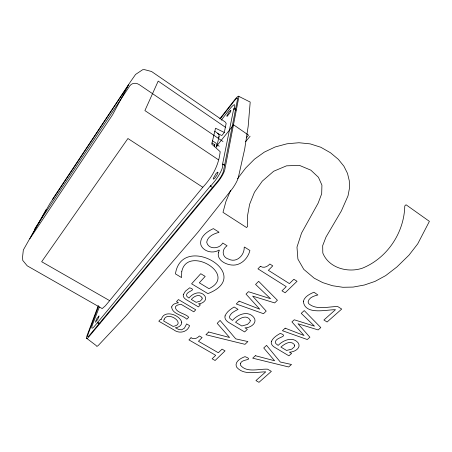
<?xml version="1.0" encoding="UTF-8"?>
<svg xmlns="http://www.w3.org/2000/svg" width="452" height="452" viewBox="0 0 452 452"><rect width="100%" height="100%" fill="white"/><g stroke="black" fill="none" stroke-linecap="round" stroke-linejoin="round"><path stroke-width="0.68" d="M217.463 133.447L221.842 135.543L224.299 132.453L226.169 123.345L225.158 121.961L151.55 71.501L144.589 69.67L142.685 69.71L135.572 74.444L130.662 81.473L52.455 199.422M224.7 165.212L223.09 164.138L222.457 167.313A12.091 2.509 -56.8 0 1 214.282 181.732L210.57 186.213L212.739 187.631M223.09 164.138L222.401 164.974L233.69 108.938L234.294 108.169L234.757 105.841A10.396 1.802 -56.1 0 0 229.712 109.13L221.282 120.198M46.251 209.395L23.329 250.012L22.6 256.73L22.741 260.38L27.205 265.816L102.197 308.586L105.389 305.789L109.666 300.653L202.801 187.264C212.118 177.404 218.762 165.319 220.186 151.702L211.739 144.086L215.542 128.227L224.299 132.453M210.57 186.213L210.705 185.591L94.666 326.016A10.339 1.751 -59.6 0 1 92.383 324.988L99.372 306.948M216.887 146.154L219.05 136.549M214.858 144.131L214.384 146.188L214.497 144.742L212.022 142.917M98.31 305.592L86.97 335.779A8.882 1.509 -59.8 0 0 88.829 336.842L217.751 182.116A10.492 2.226 -56.8 0 0 224.825 169.607L238.842 97.073A8.774 1.503 -56 0 0 234.52 99.994L219.791 118.859M98.604 306.134L87.999 334.44A6.989 1.186 -59.8 0 0 89.485 335.265L217.824 181.082A8.255 1.751 -56.8 0 0 223.435 171.161L237.628 98.711A6.904 1.181 -56 0 0 234.198 101.016L220.288 118.819M230.582 190.467L225.915 201.53L222.989 212.35L246.555 227.554L247.634 226.373L247.481 215.983L249.634 204.259L254.442 192.258L262.29 181.145L273.669 171.251L286.506 165.833L299.382 165.359L310.846 170.167L318.445 177.286L321.926 185.162L321.683 193.795L318.135 203.18L301.535 233.091L296.981 247.114L297.902 259.098L303.789 269.369L314.23 278.206L322.773 282.63L332.519 285.726L342.848 287.28L353.136 287.082L364.318 285.026L375.007 281.398L385.686 275.607L396.884 266.979L408.97 255.177L417.71 243.877L429.4 221.361L406.037 204.756L404.772 205.948C404.218 232.582 387.291 258.115 362.487 268.138C348.063 273.155 328.785 268.081 322.807 253.001L322.688 245.639L326.005 237.046L341.373 210.926L348.023 195.84L349.43 188.411L349.3 180.823L347.515 173.421L343.927 166.229L338.322 159.319L330.497 152.776L320.767 147.239L310.225 143.883L298.941 142.736L286.986 143.792L275.183 146.962L264.33 152.115L254.465 159.189L245.611 168.099L237.537 178.726M216.158 146.702L233.639 124.854L248.521 135.131L246.278 137.854M245.605 141.657L250.103 136.221M238.503 96.191L249.662 101.802A10.283 1.932 -55.8 0 1 250.137 102.875L248.182 126.266L244.707 149.007L238.532 176.585A12.3 2.87 -56.7 0 1 230.294 191.309L197.75 232.464L126.633 315.259L99.344 344.322A10.413 1.944 -60 0 1 96.366 345.701L86.4 338.102M97.564 322.135L99.932 323.457M97.31 322.824L99.09 323.818M109.666 300.653L41.669 261.725L127.922 138.521L202.801 187.264M218.457 159.788L144.9 110.587L158.189 81.106L225.412 127.255M212.525 140.804L215.446 142.781A3.559 3.164 14.8 0 1 216.338 147.262M217.48 145.052L219.22 146.228M223.005 141.516L139.182 84.603A7.051 6.232 34.3 0 0 129.82 85.84L35.199 228.102A6.079 4.571 25.6 0 0 34.629 230.424M214.807 131.295L217.649 133.233A3.469 3.119 15.2 0 1 218.514 137.645M234.294 108.169L235.978 109.344M233.69 108.938L235.938 110.503M181.744 322.174C181.97 325.542 178.331 327.581 175.365 327.751L178.834 329.548L181.653 329.807L184.393 328.163L186.631 323.92L189.597 325.649C187.41 332.327 179.145 334.028 173.856 329.881L158.799 321.208L160.488 319.344L161.33 319.649C163.415 309.383 179.444 314.372 181.744 322.174M218.35 252.809C217.011 260.166 225.458 264.403 231.593 265.013C240.475 266.104 247.95 258.663 249.922 250.487L244.481 247.029L244.216 247.312C244.532 255.16 236.611 263.217 228.752 259.16C221.926 257.38 221.378 249.447 227.09 245.769L222.763 243.035C219.457 249.176 208.315 249.815 206.7 242.21C207.575 236.475 213.728 233.718 218.774 232.424L218.994 232.175L213.395 228.622C207.202 231.379 199.038 237.227 200.897 245.024C203.66 251.792 213.056 253.917 219 250.069L219.361 250.301L218.35 252.809M303.337 301.298C304.863 315.479 326.406 309.592 335.469 309.693L323.903 320.005L327.09 321.999L341.695 309.061L337.757 306.563C328.338 306.45 316.666 310.467 308.739 303.693L308.078 301.987C308.801 297.495 314.004 295.896 317.863 294.97L313.954 292.212C309.716 294.043 304.682 296.467 303.337 301.298M183.286 294.659C182.8 297.009 184.778 298.834 186.625 299.891L198.451 306.908L200.389 304.851L198.552 303.761C202.569 303.902 208.106 299.676 204.643 295.648C200.242 290.291 192.558 293.342 188.992 298.071L186.975 296.523L186.574 295.314C186.151 290.947 197.682 290.45 189.699 287.805L185.365 291.212L183.286 294.659M171.647 306.953C172.105 314.18 182.761 314.965 186.845 319.231L188.733 317.231C185.704 313.428 175.342 312.767 175.393 306.931A5.955 4.463 12.1 0 1 177.975 304.953L180.953 304.247L193.812 311.835L195.739 309.789L178.444 299.563L176.551 301.648L178.478 302.789C175.794 303.072 172.489 304.038 171.647 306.953M181.738 271.759L181.551 277.568L175.432 273.884C181.953 231.577 255.849 274.805 207.909 293.614L191.603 283.799L200.756 273.697L205.18 276.392L199.304 282.822L208.977 288.675C238.419 274.477 186.891 244.464 181.738 271.759M225.034 315.931C224.22 318.965 226.802 321.406 229.204 322.762L244.639 331.943L247.385 329.288L244.99 327.858C250.182 328.022 258.132 322.931 253.764 317.332C247.843 310.151 237.566 314.456 232.503 320.411L229.882 318.383L229.418 316.801C230.56 312.863 234.814 311.185 238.057 309.371L234.113 306.993C230.503 309.202 226.633 311.852 225.034 315.931M99.005 316.038L97.773 319.389L95.372 322.293L96.609 318.942L99.005 316.038M202.174 298.043L202.044 299.128L200.242 301.117L196.14 302.326L191.332 299.461C193.755 296.32 199.829 293.128 202.174 298.043M271.398 341.362C270.494 344.051 272.81 346.311 274.957 347.509L288.907 355.82L291.585 353.447L289.421 352.153C294.071 352.266 301.851 348.085 298.071 342.746C292.563 336.135 283.088 340.283 278.144 345.413L275.799 343.582L275.438 342.164C275.375 337 289.935 336.763 280.268 333.395C276.833 335.356 273.127 337.655 271.398 341.362M240.588 363.487L240.34 364.95C246.289 373.194 258.973 368.702 267.601 369.188L271.353 371.374L258.979 382.33L255.945 380.584L265.742 371.849C256.295 371.894 243.249 375.64 236.441 366.866C234.345 361.555 240.978 358.108 245.012 356.645C255.024 360.577 241.374 358.696 240.588 363.487M250.255 320.445L250.012 321.858L247.447 324.44L241.843 325.982L235.554 322.231C238.978 318.338 247.159 313.869 250.255 320.445M294.664 345.52L294.371 346.786L291.868 349.091L286.574 350.453L280.901 347.063C284.353 344.164 290.099 339.983 294.145 344.322L294.664 345.52M164.183 319.208L163.675 321.005L173.014 326.395C187.06 324.259 168.195 310.558 164.183 319.208M217.966 172.754L216.954 175.088L215.124 177.766L213.564 179.19L213.191 178.546L216.016 173.574L217.576 172.133L217.966 172.754M230.876 110.78L230.04 112.633L227.107 116.362L226.734 116.051L229.119 111.91L230.492 110.491L230.876 110.78M128.521 85.032L112.678 114.616L29.798 238.848L49.782 203.745L128.521 85.032M191.015 337.78L188.942 339.91L215.7 355.306L212.124 358.792L215.101 360.498L225.056 350.871L222.051 349.13L218.327 352.752L198.451 341.277L202.106 337.559L199.36 335.966C197.298 338.367 193.874 339.638 191.015 337.78M260.42 266.29L257.939 268.844L286.263 286.658L281.98 290.828L285.133 292.8L297.049 281.28L293.868 279.263L289.41 283.602L268.369 270.319L272.759 265.861L269.85 264.013C267.522 266.663 263.697 268.556 260.42 266.29M208.654 331.988L205.948 334.729L244.99 344.328L247.899 341.559L235.746 338.864L220.073 320.417L217.186 323.344L229.576 337.503L208.654 331.988M239.097 301.134L236.272 303.998L263.505 313.705L266.183 311.117L252.645 296.105L274.669 302.908L277.409 300.264L258.651 281.319L255.572 284.444L270.522 298.693L248.408 291.704L246.035 294.111L259.77 309.196L239.097 301.134M255.363 355.713L252.708 358.165L288.664 366.967L291.506 364.487L280.296 362.007L266.567 345.368L263.736 347.978L274.607 360.758L255.363 355.713M285.178 328.175L282.421 330.723L307.292 339.537L309.897 337.232L297.992 323.745L318.14 329.926L320.796 327.576L304.23 310.586L301.235 313.349L314.473 326.141L294.258 319.79L291.941 321.931L304.021 335.486L285.178 328.175"/></g></svg>
